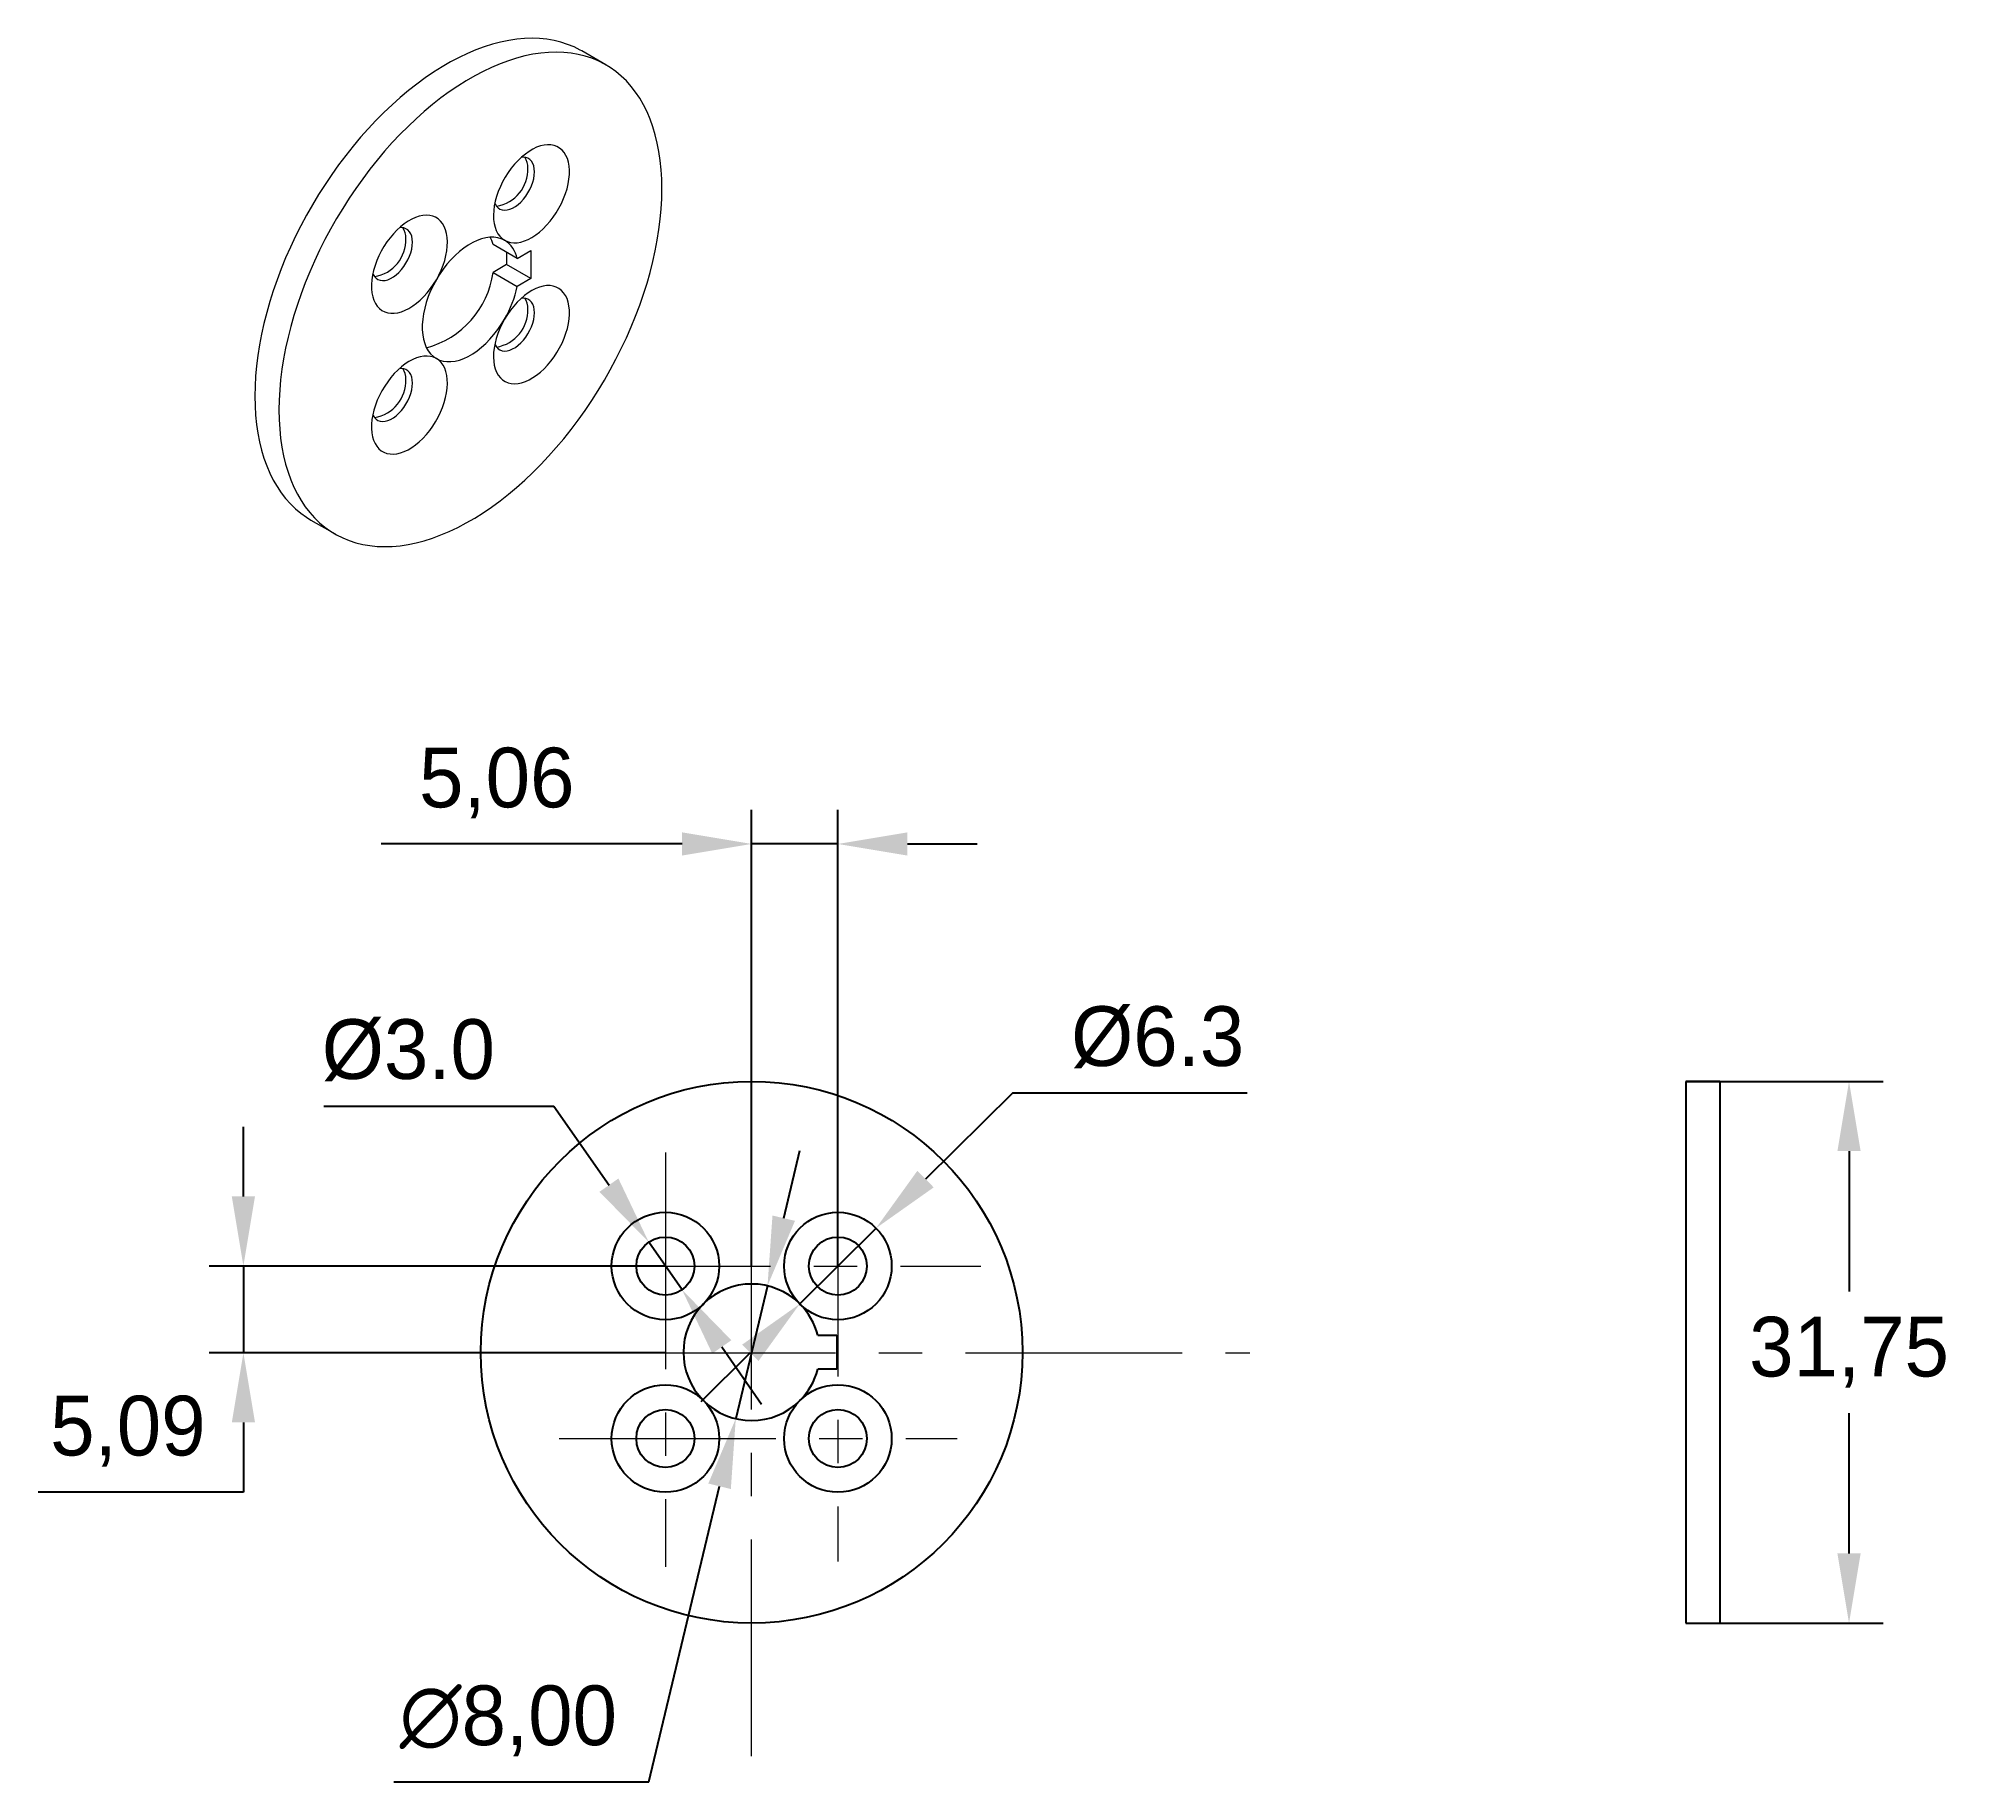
# Model space of a CAD drawing. Header units: millimetres. Extents: x 32 to 144, y 123 to 225.
import ezdxf

# ---------------------------------------------------------------- set-up
doc = ezdxf.new("R2010")
doc.units = ezdxf.units.MM
doc.header["$PDSIZE"] = -1
doc.linetypes.add('CENTERX2', pattern=[20.32, 12.7, -2.54, 2.54, -2.54])
doc.layers.add('中心线层', color=1, linetype='CENTERX2', lineweight=15)
doc.layers.add('文字层', color=3, linetype='Continuous', lineweight=15)
doc.dimstyles.new('ISO-25', dxfattribs={"dimtxt": 2.5, "dimasz": 2.5, "dimexe": 1.25, "dimexo": 0.625, "dimtad": 1, "dimtxsty": 'Standard', "dimcen": 2.5, "dimadec": 0, "dimazin": 0, "dimtfac": 1, "dimtmove": 0, "dimatfit": 3, "dimfxl": 1, "dimarcsym": 0})

# ---------------------------------------------------------------- blocks, each defined once
blk = doc.blocks.new('*D6')
at = {"layer": 'Defpoints', "color": 0, "transparency": 16777216}
for p in [(128.75, 164.25), (128.75, 132.5), (138.32, 132.5)]:
    blk.add_point(p, dxfattribs=at)
at = {"layer": '文字层', "color": 0, "lineweight": -2, "transparency": 16777216}
for p, q in [((128.75, 164.25), (140.32, 164.25)), ((138.32, 160.17), (138.32, 151.94)), ((138.32, 136.58), (138.32, 144.81)), ((128.75, 132.5), (140.32, 132.5))]:
    blk.add_line(p, q, dxfattribs=at)
at = {"layer": '文字层', "color": 0, "transparency": 16777216}
for points in [[(137.64, 160.17), (139, 160.17), (138.32, 164.25)], [(137.64, 136.58), (139, 136.58), (138.32, 132.5)]]:
    blk.add_solid(points, dxfattribs=at)
at = {"layer": '文字层', "color": 0, "transparency": 16777216, "insert": (138.32, 148.38), "char_height": 3.5, "attachment_point": 5}
blk.add_mtext('31,75', dxfattribs=at)
blk = doc.blocks.new('*D7')
at = {"layer": 'Defpoints', "color": 0, "transparency": 16777216}
for p in [(67.97, 154.83), (69.92, 152.04)]:
    blk.add_point(p, dxfattribs=at)
at = {"layer": '文字层', "color": 0, "lineweight": -2, "transparency": 16777216}
for p, q in [((48.92, 162.8), (62.41, 162.8)), ((62.41, 162.8), (65.64, 158.17)), ((69.92, 152.04), (67.97, 154.83)), ((72.25, 148.69), (74.58, 145.34))]:
    blk.add_line(p, q, dxfattribs=at)
at = {"layer": '文字层', "color": 0, "transparency": 16777216}
for points in [[(66.19, 158.56), (65.08, 157.78), (67.97, 154.83)], [(72.81, 149.08), (71.69, 148.3), (69.92, 152.04)]]:
    blk.add_solid(points, dxfattribs=at)
at = {"layer": '文字层', "color": 0, "transparency": 16777216, "insert": (53.88, 166.08), "char_height": 3.5, "attachment_point": 5}
blk.add_mtext('%%C3.0', dxfattribs=at)
blk = doc.blocks.new('*D8')
at = {"layer": 'Defpoints', "color": 0, "transparency": 16777216}
for p in [(81.29, 155.65), (76.82, 151.21)]:
    blk.add_point(p, dxfattribs=at)
at = {"layer": '文字层', "color": 0, "lineweight": -2, "transparency": 16777216}
for p, q in [((89.28, 163.57), (84.19, 158.52)), ((103.05, 163.57), (89.28, 163.57)), ((76.82, 151.21), (81.29, 155.65)), ((73.92, 148.34), (71.02, 145.47))]:
    blk.add_line(p, q, dxfattribs=at)
at = {"layer": '文字层', "color": 0, "transparency": 16777216}
for points in [[(83.71, 159.01), (84.67, 158.04), (81.29, 155.65)], [(73.44, 148.82), (74.4, 147.86), (76.82, 151.21)]]:
    blk.add_solid(points, dxfattribs=at)
at = {"layer": '文字层', "color": 0, "transparency": 16777216, "insert": (97.8, 166.84), "char_height": 3.5, "attachment_point": 5}
blk.add_mtext('%%C6.3', dxfattribs=at)
blk = doc.blocks.new('*D9')
at = {"layer": 'Defpoints', "color": 0, "transparency": 16777216}
for p in [(74.93, 152.27), (73.07, 144.49)]:
    blk.add_point(p, dxfattribs=at)
at = {"layer": '文字层', "color": 0, "lineweight": -2, "transparency": 16777216}
for p, q in [((75.88, 156.23), (76.83, 160.2)), ((74.93, 152.27), (73.07, 144.49)), ((67.97, 123.2), (72.12, 140.52)), ((53.03, 123.2), (67.97, 123.2))]:
    blk.add_line(p, q, dxfattribs=at)
at = {"layer": '文字层', "color": 0, "transparency": 16777216}
for points in [[(75.22, 156.39), (76.54, 156.08), (74.93, 152.27)], [(71.46, 140.68), (72.78, 140.36), (73.07, 144.49)]]:
    blk.add_solid(points, dxfattribs=at)
at = {"layer": '文字层', "color": 0, "transparency": 16777216, "insert": (59.74, 126.77), "char_height": 3.5, "attachment_point": 5}
blk.add_mtext('∅8,00', dxfattribs=at)
blk = doc.blocks.new('*D11')
at = {"layer": 'Defpoints', "color": 0, "transparency": 16777216}
for p in [(68.94, 153.43), (44.21, 148.34), (68.94, 148.34)]:
    blk.add_point(p, dxfattribs=at)
at = {"layer": '文字层', "color": 0, "lineweight": -2, "transparency": 16777216}
for p, q in [((44.21, 157.51), (44.21, 161.59)), ((68.94, 153.43), (42.21, 153.43)), ((44.21, 153.43), (44.21, 148.34)), ((68.94, 148.34), (42.21, 148.34)), ((44.21, 144.26), (44.21, 140.18)), ((44.21, 140.18), (32.19, 140.18))]:
    blk.add_line(p, q, dxfattribs=at)
at = {"layer": '文字层', "color": 0, "transparency": 16777216}
for points in [[(43.53, 157.51), (44.89, 157.51), (44.21, 153.43)], [(43.53, 144.26), (44.89, 144.26), (44.21, 148.34)]]:
    blk.add_solid(points, dxfattribs=at)
at = {"layer": '文字层', "color": 0, "transparency": 16777216, "insert": (37.44, 143.75), "char_height": 3.5, "attachment_point": 5}
blk.add_mtext('5,09', dxfattribs=at)
blk = doc.blocks.new('*D12')
at = {"layer": 'Defpoints', "color": 0, "transparency": 16777216}
for p in [(74, 178.17), (74, 153.43), (79.05, 153.43)]:
    blk.add_point(p, dxfattribs=at)
at = {"layer": '文字层', "color": 0, "lineweight": -2, "transparency": 16777216}
for p, q in [((74, 153.43), (74, 180.17)), ((79.05, 153.43), (79.05, 180.17)), ((69.92, 178.17), (52.29, 178.17)), ((79.05, 178.17), (74, 178.17)), ((83.13, 178.17), (87.21, 178.17))]:
    blk.add_line(p, q, dxfattribs=at)
at = {"layer": '文字层', "color": 0, "transparency": 16777216}
for points in [[(69.92, 178.85), (69.92, 177.49), (74, 178.17)], [(83.13, 178.85), (83.13, 177.49), (79.05, 178.17)]]:
    blk.add_solid(points, dxfattribs=at)
at = {"layer": '文字层', "color": 0, "transparency": 16777216, "insert": (59.06, 181.74), "char_height": 3.5, "attachment_point": 5}
blk.add_mtext('5,06', dxfattribs=at)

msp = doc.modelspace()

# ---------------------------------------------------------------- linework, layer by layer
at = {"color": 7, "linetype": 'Continuous', "lineweight": 15}
for p, q in [((65.456, 223.838), (64.042, 224.654)), ((60.258, 212.487), (58.844, 213.303)), ((59.64, 212.13), (58.844, 211.67)), ((59.64, 212.843), (59.64, 212.13)), ((61.055, 211.314), (59.64, 212.13)), ((60.258, 212.487), (61.055, 212.947)), ((61.055, 212.947), (61.055, 211.314)), ((58.844, 211.67), (60.258, 210.854)), ((61.055, 211.314), (60.258, 210.854)), ((48.168, 197.157), (49.582, 196.341))]:
    msp.add_line(p, q, dxfattribs=at)
at = {"color": 7, "linetype": 'Continuous', "lineweight": 25}
for p, q in [((130.747, 164.251), (128.747, 164.251)), ((128.747, 164.251), (128.747, 132.501)), ((130.747, 164.251), (130.747, 132.501)), ((77.872, 149.376), (78.999, 149.376)), ((78.999, 149.376), (78.999, 147.376)), ((78.999, 147.376), (77.872, 147.376)), ((128.747, 132.501), (130.747, 132.501))]:
    msp.add_line(p, q, dxfattribs=at)
at = {"color": 7, "linetype": 'Continuous', "lineweight": 15, "flags": 128}
for points in [[(64.042, 224.654), (63.954, 224.704), (63.592, 224.886), (63.214, 225.041), (62.823, 225.169), (62.419, 225.268), (62.002, 225.34), (61.574, 225.383), (61.135, 225.398), (60.686, 225.384), (60.228, 225.343), (59.762, 225.272), (59.289, 225.174), (58.81, 225.048), (58.325, 224.894), (57.836, 224.713), (57.344, 224.505), (56.849, 224.27), (56.353, 224.009), (55.857, 223.722), (55.36, 223.41), (54.866, 223.074), (54.373, 222.714), (53.885, 222.33), (53.4, 221.925), (52.921, 221.498), (52.448, 221.05), (51.982, 220.582), (51.524, 220.095), (51.075, 219.591), (50.636, 219.069), (50.208, 218.531), (49.791, 217.979), (49.387, 217.412), (48.996, 216.833), (48.618, 216.243), (48.256, 215.641), (47.908, 215.031), (47.577, 214.412), (47.263, 213.787), (46.965, 213.156), (46.686, 212.52), (46.425, 211.882), (46.183, 211.241), (45.961, 210.6), (45.758, 209.959), (45.576, 209.321), (45.414, 208.685), (45.273, 208.054), (45.153, 207.428), (45.055, 206.809), (44.978, 206.198), (44.924, 205.597), (44.891, 205.005), (44.88, 204.426), (44.891, 203.859), (44.924, 203.305), (44.978, 202.767), (45.055, 202.244), (45.153, 201.739), (45.273, 201.251), (45.414, 200.783), (45.576, 200.334), (45.758, 199.906), (45.961, 199.499), (46.183, 199.115), (46.425, 198.754), (46.686, 198.417), (46.965, 198.104), (47.263, 197.816), (47.577, 197.553), (47.908, 197.317), (48.168, 197.157)], [(68.744, 216.57), (68.733, 217.137), (68.701, 217.69), (68.646, 218.228), (68.569, 218.751), (68.471, 219.256), (68.351, 219.744), (68.21, 220.212), (68.049, 220.661), (67.866, 221.089), (67.663, 221.496), (67.441, 221.88), (67.199, 222.241), (66.938, 222.579), (66.659, 222.892), (66.361, 223.18), (66.047, 223.442), (65.716, 223.678), (65.368, 223.887), (65.006, 224.07), (64.628, 224.225), (64.237, 224.353), (63.833, 224.452), (63.416, 224.524), (62.988, 224.567), (62.549, 224.582), (62.1, 224.568), (61.642, 224.526), (61.176, 224.456), (60.703, 224.358), (60.224, 224.232), (59.74, 224.078), (59.251, 223.896), (58.758, 223.688), (58.264, 223.453), (57.767, 223.192), (57.271, 222.905), (56.775, 222.594), (56.28, 222.257), (55.788, 221.897), (55.299, 221.514), (54.814, 221.108), (54.335, 220.681), (53.862, 220.233), (53.396, 219.766), (52.938, 219.279), (52.489, 218.774), (52.05, 218.253), (51.622, 217.715), (51.205, 217.162), (50.801, 216.596), (50.41, 216.017), (50.033, 215.426), (49.67, 214.825), (49.323, 214.214), (48.991, 213.596), (48.677, 212.97), (48.38, 212.339), (48.1, 211.704), (47.839, 211.065), (47.597, 210.425), (47.375, 209.784), (47.172, 209.143), (46.99, 208.504), (46.828, 207.869), (46.687, 207.237), (46.567, 206.612), (46.469, 205.993), (46.393, 205.382), (46.338, 204.78), (46.305, 204.189), (46.294, 203.609), (46.305, 203.042), (46.338, 202.489), (46.393, 201.951), (46.469, 201.428), (46.567, 200.923), (46.687, 200.435), (46.828, 199.966), (46.99, 199.518), (47.172, 199.09), (47.375, 198.683), (47.597, 198.299), (47.839, 197.937), (48.1, 197.6), (48.38, 197.287), (48.677, 196.999), (48.991, 196.737), (49.323, 196.501), (49.67, 196.291), (50.033, 196.109), (50.41, 195.954), (50.801, 195.826), (51.205, 195.727), (51.622, 195.655), (52.05, 195.612), (52.489, 195.597), (52.938, 195.611), (53.396, 195.653), (53.862, 195.723), (54.335, 195.821), (54.814, 195.947), (55.299, 196.101), (55.788, 196.282), (56.28, 196.491), (56.775, 196.726), (57.271, 196.987), (57.767, 197.273), (58.264, 197.585), (58.758, 197.921), (59.251, 198.282), (59.74, 198.665), (60.224, 199.07), (60.703, 199.497), (61.176, 199.945), (61.642, 200.413), (62.1, 200.9), (62.549, 201.404), (62.988, 201.926), (63.416, 202.464), (63.833, 203.016), (64.237, 203.583), (64.628, 204.162), (65.006, 204.753), (65.368, 205.354), (65.716, 205.964), (66.047, 206.583), (66.361, 207.208), (66.659, 207.839), (66.938, 208.475), (67.199, 209.114), (67.441, 209.754), (67.663, 210.395), (67.866, 211.036), (68.049, 211.675), (68.21, 212.31), (68.351, 212.941), (68.471, 213.567), (68.569, 214.186), (68.646, 214.797), (68.701, 215.399), (68.733, 215.99), (68.744, 216.57)], [(59.519, 213.554), (59.684, 213.476), (59.862, 213.427), (60.053, 213.407), (60.255, 213.414), (60.464, 213.451), (60.68, 213.515), (60.9, 213.607), (61.122, 213.726), (61.344, 213.87), (61.563, 214.037), (61.777, 214.228), (61.985, 214.438), (62.184, 214.667), (62.372, 214.912), (62.547, 215.171), (62.708, 215.44), (62.853, 215.718), (62.98, 216.002), (63.089, 216.288), (63.178, 216.574), (63.246, 216.858), (63.292, 217.135), (63.317, 217.405), (63.32, 217.663), (63.301, 217.907), (63.259, 218.135), (63.197, 218.345), (63.113, 218.534), (63.009, 218.701), (62.886, 218.843), (62.746, 218.961), (62.589, 219.051), (62.417, 219.115), (62.232, 219.15), (62.035, 219.156), (61.83, 219.134), (61.617, 219.083), (61.399, 219.005), (61.177, 218.9), (60.955, 218.768), (60.735, 218.612), (60.518, 218.433), (60.306, 218.232), (60.103, 218.012), (59.909, 217.775), (59.727, 217.523), (59.559, 217.259), (59.406, 216.985), (59.27, 216.703), (59.151, 216.418), (59.053, 216.131), (58.974, 215.846), (58.917, 215.565), (58.881, 215.292), (58.867, 215.028), (58.875, 214.776), (58.906, 214.54), (58.958, 214.321), (59.031, 214.121), (59.125, 213.943), (59.238, 213.788), (59.37, 213.658), (59.519, 213.554)], [(58.947, 215.727), (58.966, 215.684), (59.042, 215.559), (59.136, 215.459), (59.248, 215.385), (59.376, 215.339), (59.516, 215.322), (59.666, 215.333), (59.824, 215.373), (59.987, 215.441), (60.151, 215.536), (60.313, 215.655), (60.471, 215.798), (60.622, 215.96), (60.762, 216.14), (60.889, 216.333), (61.001, 216.536), (61.096, 216.745), (61.171, 216.957), (61.226, 217.167), (61.26, 217.372), (61.271, 217.567)], [(61.271, 217.567), (61.26, 217.75), (61.226, 217.916), (61.171, 218.063), (61.096, 218.188), (61.001, 218.288), (60.889, 218.362), (60.762, 218.408), (60.622, 218.425), (60.501, 218.418)], [(55.519, 211.244), (55.668, 211.52), (55.8, 211.803), (55.913, 212.089), (56.007, 212.375), (56.081, 212.66), (56.133, 212.939), (56.163, 213.211), (56.171, 213.472), (56.158, 213.72), (56.122, 213.952), (56.064, 214.166), (55.986, 214.361), (55.887, 214.534), (55.769, 214.682), (55.632, 214.806), (55.479, 214.904), (55.311, 214.974), (55.129, 215.016), (54.936, 215.029), (54.732, 215.015), (54.521, 214.971), (54.304, 214.9), (54.083, 214.801), (53.861, 214.676), (53.64, 214.526), (53.421, 214.352), (53.208, 214.157), (53.003, 213.942), (52.807, 213.708), (52.621, 213.46), (52.45, 213.198), (52.293, 212.926), (52.152, 212.647), (52.029, 212.362), (51.925, 212.076), (51.842, 211.79), (51.779, 211.507), (51.738, 211.232), (51.718, 210.965), (51.721, 210.71), (51.746, 210.47), (51.793, 210.246), (51.861, 210.041), (51.95, 209.858), (52.058, 209.697), (52.186, 209.56), (52.33, 209.449), (52.491, 209.366), (52.667, 209.309), (52.855, 209.282), (53.053, 209.282), (53.261, 209.311), (53.476, 209.369), (53.695, 209.454), (53.916, 209.566), (54.138, 209.704), (54.358, 209.866), (54.574, 210.05), (54.784, 210.256), (54.985, 210.481), (55.176, 210.722), (55.355, 210.977), (55.519, 211.244)], [(54.121, 213.44), (54.11, 213.622), (54.076, 213.788), (54.021, 213.935), (53.946, 214.06), (53.851, 214.16), (53.739, 214.234), (53.612, 214.28), (53.472, 214.298), (53.351, 214.291)], [(51.797, 211.599), (51.816, 211.556), (51.892, 211.432), (51.986, 211.331), (52.098, 211.258), (52.226, 211.212), (52.366, 211.194), (52.516, 211.205), (52.674, 211.245), (52.837, 211.314), (53.001, 211.408), (53.163, 211.528), (53.321, 211.67), (53.472, 211.833), (53.612, 212.012), (53.739, 212.205), (53.851, 212.408), (53.946, 212.617), (54.021, 212.829), (54.076, 213.039), (54.11, 213.244), (54.121, 213.44)], [(59.519, 213.554), (59.326, 213.645), (59.118, 213.707), (58.895, 213.737), (58.662, 213.737), (58.418, 213.705), (58.167, 213.643), (57.91, 213.55), (57.65, 213.427), (57.389, 213.277), (57.128, 213.099), (56.872, 212.895), (56.62, 212.667), (56.377, 212.418), (56.143, 212.148), (55.921, 211.861), (55.712, 211.559), (55.519, 211.244)], [(58.844, 213.303), (58.77, 213.538), (58.683, 213.738)], [(55.519, 211.244), (55.343, 210.92), (55.186, 210.588), (55.048, 210.252), (54.932, 209.915), (54.837, 209.579), (54.766, 209.248), (54.718, 208.923), (54.694, 208.609), (54.694, 208.307), (54.718, 208.021), (54.766, 207.752), (54.837, 207.503), (54.932, 207.276), (55.048, 207.074), (55.186, 206.897), (55.343, 206.747), (55.519, 206.625)], [(59.519, 208.934), (59.37, 208.658), (59.238, 208.376), (59.125, 208.09), (59.031, 207.803), (58.958, 207.519), (58.906, 207.24), (58.875, 206.968), (58.867, 206.707), (58.881, 206.459), (58.917, 206.227), (58.974, 206.012), (59.053, 205.818), (59.151, 205.645), (59.27, 205.496), (59.406, 205.373), (59.559, 205.275), (59.727, 205.205), (59.909, 205.163), (60.103, 205.149), (60.306, 205.164), (60.518, 205.208), (60.735, 205.279), (60.955, 205.378), (61.177, 205.503), (61.399, 205.653), (61.617, 205.826), (61.83, 206.022), (62.035, 206.237), (62.232, 206.47), (62.417, 206.719), (62.589, 206.981), (62.746, 207.253), (62.886, 207.532), (63.009, 207.817), (63.113, 208.103), (63.197, 208.389), (63.259, 208.671), (63.301, 208.947), (63.32, 209.214), (63.317, 209.468), (63.292, 209.709), (63.246, 209.933), (63.178, 210.137), (63.089, 210.321), (62.98, 210.482), (62.853, 210.619), (62.708, 210.729), (62.547, 210.813), (62.372, 210.869), (62.184, 210.897), (61.985, 210.897), (61.777, 210.867), (61.563, 210.81), (61.344, 210.725), (61.122, 210.613), (60.9, 210.475), (60.68, 210.313), (60.464, 210.128), (60.255, 209.923), (60.053, 209.698), (59.862, 209.457), (59.684, 209.202), (59.519, 208.934)], [(61.271, 209.311), (61.26, 209.493), (61.226, 209.66), (61.171, 209.806), (61.096, 209.931), (61.001, 210.031), (60.889, 210.105), (60.762, 210.151), (60.622, 210.169), (60.501, 210.162)], [(55.519, 206.625), (55.712, 206.534), (55.921, 206.472), (56.143, 206.441), (56.377, 206.442), (56.62, 206.474), (56.872, 206.536), (57.128, 206.629), (57.389, 206.751), (57.65, 206.902), (57.91, 207.08), (58.167, 207.284), (58.418, 207.511), (58.662, 207.761), (58.895, 208.031), (59.118, 208.318), (59.326, 208.62), (59.519, 208.934)], [(58.947, 207.47), (58.966, 207.427), (59.042, 207.303), (59.136, 207.202), (59.248, 207.129), (59.376, 207.083), (59.516, 207.065), (59.666, 207.076), (59.824, 207.117), (59.987, 207.185), (60.151, 207.279), (60.313, 207.399), (60.471, 207.541), (60.622, 207.704), (60.762, 207.883), (60.889, 208.076), (61.001, 208.279), (61.096, 208.488), (61.171, 208.7), (61.226, 208.911), (61.26, 209.115), (61.271, 209.311)], [(55.519, 206.625), (55.355, 206.702), (55.176, 206.751), (54.985, 206.772), (54.784, 206.764), (54.574, 206.728), (54.358, 206.664), (54.138, 206.572), (53.916, 206.453), (53.695, 206.309), (53.476, 206.141), (53.261, 205.951), (53.053, 205.741), (52.855, 205.512), (52.667, 205.267), (52.491, 205.008), (52.33, 204.739), (52.186, 204.461), (52.058, 204.177), (51.95, 203.891), (51.861, 203.604), (51.793, 203.321), (51.746, 203.043), (51.721, 202.774), (51.718, 202.516), (51.738, 202.272), (51.779, 202.044), (51.842, 201.834), (51.925, 201.645), (52.029, 201.478), (52.152, 201.335), (52.293, 201.218), (52.45, 201.127), (52.621, 201.064), (52.807, 201.029), (53.003, 201.023), (53.208, 201.045), (53.421, 201.095), (53.64, 201.174), (53.861, 201.279), (54.083, 201.41), (54.304, 201.566), (54.521, 201.746), (54.732, 201.946), (54.936, 202.166), (55.129, 202.404), (55.311, 202.656), (55.479, 202.92), (55.632, 203.194), (55.769, 203.475), (55.887, 203.761), (55.986, 204.047), (56.064, 204.332), (56.122, 204.613), (56.158, 204.887), (56.171, 205.151), (56.163, 205.402), (56.133, 205.639), (56.081, 205.858), (56.007, 206.058), (55.913, 206.236), (55.8, 206.391), (55.668, 206.521), (55.519, 206.625)], [(51.797, 203.343), (51.816, 203.3), (51.892, 203.175), (51.986, 203.075), (52.098, 203.001), (52.226, 202.955), (52.366, 202.937), (52.516, 202.949), (52.674, 202.989), (52.837, 203.057), (53.001, 203.152), (53.163, 203.271), (53.321, 203.414), (53.472, 203.576), (53.612, 203.755), (53.739, 203.948), (53.851, 204.151), (53.946, 204.361), (54.021, 204.573), (54.076, 204.783), (54.11, 204.988), (54.121, 205.183)], [(54.121, 205.183), (54.11, 205.366), (54.076, 205.532), (54.021, 205.679), (53.946, 205.803), (53.851, 205.904), (53.739, 205.977), (53.612, 206.023), (53.472, 206.041), (53.351, 206.034)]]:
    msp.add_lwpolyline(points, dxfattribs=at)
at = {"color": 7, "linetype": 'Continuous', "lineweight": 25}
for centre, radius in [((73.999, 148.376), 15.875), ((68.943, 153.431), 3.15), ((79.055, 153.431), 3.15), ((68.943, 153.431), 1.7), ((79.055, 153.431), 1.7), ((68.943, 143.32), 3.15), ((79.055, 143.32), 3.15), ((68.943, 143.32), 1.7), ((79.055, 143.32), 1.7)]:
    msp.add_circle(centre, radius, dxfattribs=at)
at = {"color": 7, "linetype": 'Continuous', "lineweight": 15}
for centre, radius, start, end in [((58.687, 217.719), 2.196, 279.42557, 1.91149), ((59.91, 217.852), 0.974, 356.46132, 35.6114), ((52.76, 213.724), 0.974, 356.46132, 35.6114), ((51.537, 213.591), 2.196, 279.42557, 1.91149), ((58.633, 212.151), 1.659, 11.68693, 57.71805), ((53.551, 212.418), 5.345, 285.07581, 351.95624), ((54.024, 212.151), 6.367, 329.6578, 348.24686), ((59.91, 209.595), 0.974, 356.46132, 35.6114), ((58.687, 209.462), 2.196, 279.42557, 1.91149), ((51.537, 205.334), 2.196, 279.42557, 1.91149), ((52.76, 205.468), 0.974, 356.46132, 35.6114)]:
    msp.add_arc(centre, radius, start, end, dxfattribs=at)
at = {"color": 7, "linetype": 'Continuous', "lineweight": 25}
for start, end in [(45, 135), (135, 225), (14.47751, 45), (315, 345.52249), (225, 315)]:
    msp.add_arc((73.999, 148.376), 4, start, end, dxfattribs=at)
at = {"layer": '中心线层'}
for p, q in [((73.999, 124.697), (73.999, 172.584)), ((68.943, 160.089), (68.943, 135.804)), ((79.055, 159.664), (79.055, 136.108)), ((62.405, 153.431), (87.439, 153.431)), ((45.899, 148.34), (103.192, 148.34)), ((62.71, 143.32), (86.042, 143.32))]:
    msp.add_line(p, q, dxfattribs=at)

# ---------------------------------------------------------------- dimensions: what is measured, and where the dimension line sits
at = {"layer": '文字层'}
dim = msp.add_linear_dim(base=(73.999, 178.173), p1=(79.055, 153.431), p2=(73.999, 153.431), dimstyle='ISO-25', override={"dimtxt": 3.5, "dimasz": 4.08, "dimexe": 2, "dimexo": 0, "dimgap": 1.524, "dimtih": 1, "dimtoh": 1, "dimzin": 0, "dimadec": 2, "dimtzin": 0}, dxfattribs=at)
dim.commit()
dim.dimension.update_dxf_attribs({"geometry": '*D12', "text_midpoint": (59.065, 181.738)})
for p1, p2, text, picture, middle in [((69.916, 152.037), (67.97, 154.826), '%%C3.0', '*D7', (53.881, 162.804)), ((76.818, 151.213), (81.291, 155.65), '%%C6.3', '*D8', (97.801, 163.571))]:
    dim = msp.add_diameter_dim_2p(p1=p1, p2=p2, text=text, dimstyle='ISO-25', override={"dimtxt": 3.5, "dimasz": 4.08, "dimexe": 2, "dimexo": 0, "dimgap": 1.524, "dimtih": 1, "dimtoh": 1, "dimzin": 0, "dimadec": 2, "dimtzin": 0}, dxfattribs=at)
    dim.commit()
    dim.dimension.update_dxf_attribs({"geometry": picture, "text_midpoint": middle, "dimtype": 163})
for base, p1, p2, picture, middle in [((138.317, 132.501), (128.747, 164.251), (128.747, 132.501), '*D6', (138.317, 148.376)), ((44.21, 148.34), (68.943, 153.431), (68.943, 148.34), '*D11', (37.436, 143.746))]:
    dim = msp.add_linear_dim(base=base, p1=p1, p2=p2, angle=90, dimstyle='ISO-25', override={"dimtxt": 3.5, "dimasz": 4.08, "dimexe": 2, "dimexo": 0, "dimgap": 1.524, "dimtih": 1, "dimtoh": 1, "dimzin": 0, "dimadec": 2, "dimtzin": 0}, dxfattribs=at)
    dim.commit()
    dim.dimension.update_dxf_attribs({"geometry": picture, "text_midpoint": middle})
dim = msp.add_diameter_dim_2p(p1=(74.93, 152.266), p2=(73.067, 144.485), dimstyle='ISO-25', override={"dimtxt": 3.5, "dimasz": 4.08, "dimexe": 2, "dimexo": 0, "dimgap": 1.524, "dimtih": 1, "dimtoh": 1, "dimzin": 0, "dimadec": 2, "dimtzin": 0}, dxfattribs=at)
dim.commit()
dim.dimension.update_dxf_attribs({"geometry": '*D9', "text_midpoint": (59.739, 123.2), "dimtype": 163})

doc.saveas('drawing.dxf')
